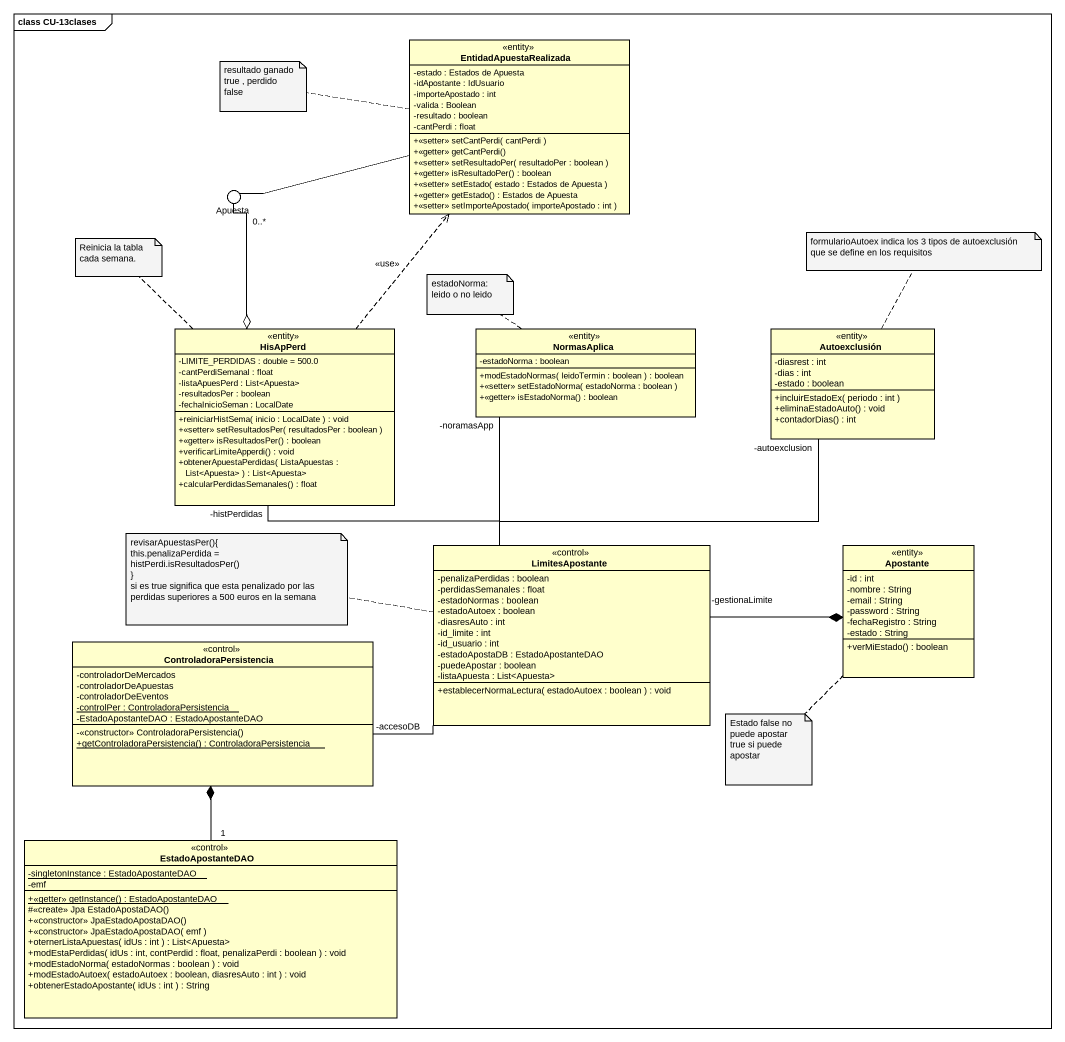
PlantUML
@startuml
mainframe class CU-13clases
allowmixing
hide circle
hide empty members
skinparam classAttributeIconSize 0
class EntidadApuestaRealizada <<entity>> {
  -estado : Estados de Apuesta
  -idApostante : IdUsuario
  -importeApostado : int
  -valida : Boolean
  -resultado : boolean
  -cantPerdi : float
  +<<setter>> setCantPerdi( cantPerdi )
  +<<getter>> getCantPerdi()
  +<<setter>> setResultadoPer( resultadoPer : boolean )
  +<<getter>> isResultadoPer() : boolean
  +<<setter>> setEstado( estado : Estados de Apuesta )
  +<<getter>> getEstado() : Estados de Apuesta
  +<<setter>> setImporteApostado( importeApostado : int )
}
() Apuesta
class HisApPerd <<entity>> {
  -LIMITE_PERDIDAS : double = 500.0
  -cantPerdiSemanal : float
  -listaApuesPerd : List<Apuesta>
  -resultadosPer : boolean
  -fechaInicioSeman : LocalDate
  +reiniciarHistSema( inicio : LocalDate ) : void
  +<<setter>> setResultadosPer( resultadosPer : boolean )
  +<<getter>> isResultadosPer() : boolean
  +verificarLimiteApperdi() : void
  +obtenerApuestaPerdidas( ListaApuestas : List<Apuesta> ) : List<Apuesta>
  +calcularPerdidasSemanales() : float
}
class NormasAplica <<entity>> {
  -estadoNorma : boolean
  +modEstadoNormas( leidoTermin : boolean ) : boolean
  +<<setter>> setEstadoNorma( estadoNorma : boolean )
  +<<getter>> isEstadoNorma() : boolean
}
class Autoexclusión <<entity>> {
  -diasrest : int
  -dias : int
  -estado : boolean
  +incluirEstadoEx( periodo : int )
  +eliminaEstadoAuto() : void
  +contadorDias() : int
}
class LimitesApostante <<control>> {
  -penalizaPerdidas : boolean
  -perdidasSemanales : float
  -estadoNormas : boolean
  -estadoAutoex : boolean
  -diasresAuto : int
  -id_limite : int
  -id_usuario : int
  -estadoApostaDB : EstadoApostanteDAO
  -puedeApostar : boolean
  -listaApuesta : List<Apuesta>
  +establecerNormaLectura( estadoAutoex : boolean ) : void
}
class Apostante <<entity>> {
  -id : int
  -nombre : String
  -email : String
  -password : String
  -fechaRegistro : String
  -estado : String
  +verMiEstado() : boolean
}
class ControladoraPersistencia <<control>> {
  -controladorDeMercados
  -controladorDeApuestas
  -controladorDeEventos
  {static} -controlPer : ControladoraPersistencia
  -EstadoApostanteDAO : EstadoApostanteDAO
  -<<constructor>> ControladoraPersistencia()
  {static} +getControladoraPersistencia() : ControladoraPersistencia
}
class EstadoApostanteDAO <<control>> {
  {static} -singletonInstance : EstadoApostanteDAO
  -emf
  {static} +<<getter>> getInstance() : EstadoApostanteDAO
  #<<create>> Jpa EstadoApostaDAO()
  +<<constructor>> JpaEstadoApostaDAO()
  +<<constructor>> JpaEstadoApostaDAO( emf )
  +oternerListaApuestas( idUs : int ) : List<Apuesta>
  +modEstaPerdidas( idUs : int, contPerdid : float, penalizaPerdi : boolean ) : void
  +modEstadoNorma( estadoNormas : boolean ) : void
  +modEstadoAutoex( estadoAutoex : boolean, diasresAuto : int ) : void
  +obtenerEstadoApostante( idUs : int ) : String
}
EntidadApuestaRealizada -left- Apuesta
HisApPerd .up.> EntidadApuestaRealizada : <<use>>
HisApPerd o-up- "0..*" Apuesta
LimitesApostante -up- "-histPerdidas" HisApPerd
LimitesApostante -up- "-noramasApp" NormasAplica
LimitesApostante -up- "-autoexclusion" Autoexclusión
Apostante *-left- "-gestionaLimite" LimitesApostante
ControladoraPersistencia "-accesoDB" -right- LimitesApostante
ControladoraPersistencia *-- "1" EstadoApostanteDAO
note left of EntidadApuestaRealizada : resultado ganado true , perdido false
note top of HisApPerd : Reinicia la tabla cada semana.
note top of Autoexclusión : formularioAutoex indica los 3 tipos de autoexclusión que se define en los requisitos
note top of NormasAplica : estadoNorma: leido o no leido
note left of LimitesApostante
  revisarApuestasPer(){
  this.penalizaPerdida = histPerdi.isResultadosPer()
  ~}
  si es true significa que esta penalizado por las perdidas superiores a 500 euros en la semana
end note
note bottom of Apostante : Estado false no puede apostar true si puede apostar
@enduml
